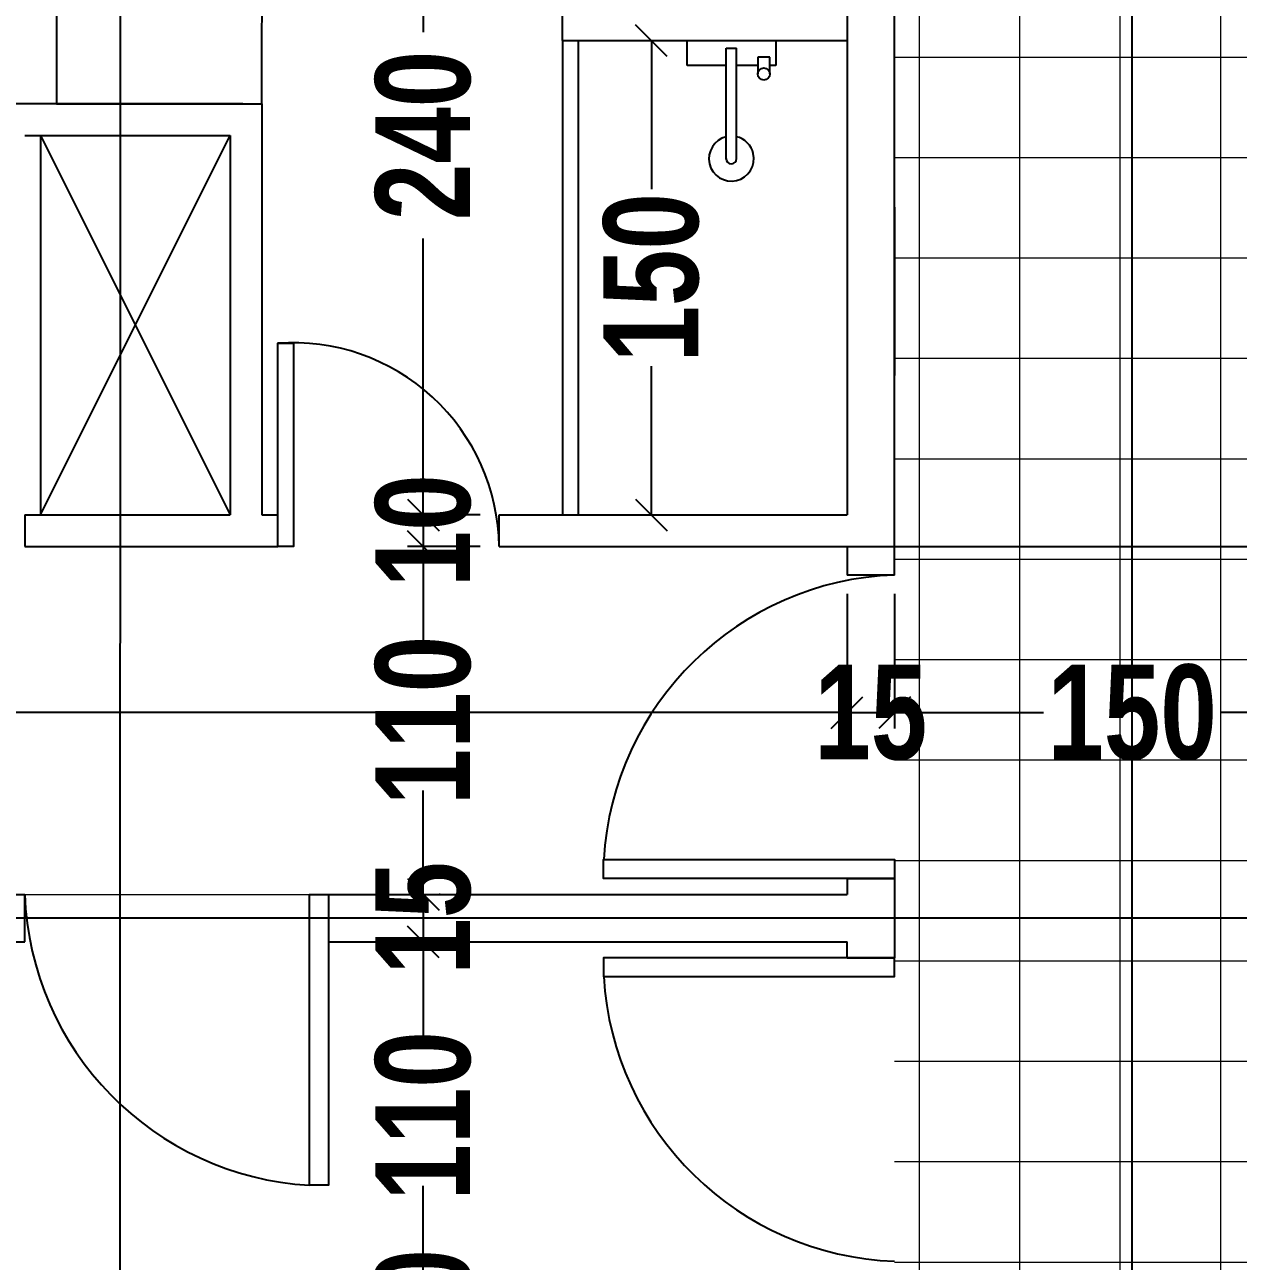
# Model space of a CAD drawing. Extents: x 285329 to 658348, y -83126 to -16980.
# Drawn here: x 359247 to 359630.6, y -41831.2 to -41440.2 of the extents above; entities that cross this region are included whole.
import ezdxf

# ---------------------------------------------------------------- set-up
doc = ezdxf.new("R2010")
doc.units = 0
doc.layers.get('0').update_dxf_attribs({"linetype": 'CONTINUOUS'})
doc.layers.get('DEFPOINTS').update_dxf_attribs({"color": 9, "linetype": 'CONTINUOUS'})
for name, color, linetype in [('AXIS', 1, 'CONTINUOUS'), ('FURNITURE', 4, 'CONTINUOUS'), ('WALL', 7, 'CONTINUOUS')]:
    doc.layers.add(name, color=color, linetype=linetype)
doc.layers.add('VIS', color=8, linetype='CONTINUOUS', lineweight=18)
doc.styles.add('CITYBLUEPRINT', font='cityb___.ttf', dxfattribs={"width": 0.8})
doc.dimstyles.new('50', dxfattribs={"dimtxt": 30, "dimasz": 10, "dimexe": 5, "dimexo": 6, "dimgap": 5, "dimtad": 0, "dimdec": 0, "dimdsep": 46, "dimtxsty": 'CITYBLUEPRINT', "dimblk1": 'OBLIQUE', "dimblk2": 'OBLIQUE', "dimsah": 1, "dimcen": 0.05, "dimdle": 0.03, "dimclre": 22, "dimclrt": 7, "dimadec": 0, "dimazin": 0, "dimtfac": 1, "dimtdec": 0, "dimtix": 1, "dimtmove": 0, "dimatfit": 3, "dimldrblk": 'OBLIQUE', "dimfxl": 1, "dimtolj": 1, "dimtzin": 0, "dimarcsym": 0})

# ---------------------------------------------------------------- blocks, each defined once
blk = doc.blocks.new('_Oblique')
at = {"color": 0, "lineweight": -2}
blk.add_line((-0.5, -0.5), (0.5, 0.5), dxfattribs=at)
blk = doc.blocks.new('*D2561')
at = {"layer": 'DEFPOINTS', "color": 0, "linetype": 'Continuous', "lineweight": 5, "transparency": 16777216}
for p in [(359372.35, -41715.21), (359372.35, -41730.21), (359372.98, -41730.21)]:
    blk.add_point(p, dxfattribs=at)
at = {"layer": 'VIS', "color": 0, "linetype": 'Continuous', "lineweight": -2, "transparency": 16777216}
for p, q in [((359372.98, -41715.21), (359372.98, -41705.21)), ((359372.98, -41715.21), (359372.98, -41730.21)), ((359372.98, -41730.21), (359372.98, -41740.21))]:
    blk.add_line(p, q, dxfattribs=at)
at = {"layer": 'VIS', "color": 22, "linetype": 'Continuous', "lineweight": -2, "transparency": 16777216}
for p, q in [((359378.35, -41715.21), (359377.98, -41715.21)), ((359378.35, -41730.21), (359377.98, -41730.21))]:
    blk.add_line(p, q, dxfattribs=at)
at = {"layer": 'VIS', "color": 0, "linetype": 'Continuous', "lineweight": -2, "transparency": 16777216, "xscale": 10, "yscale": 10, "zscale": 10}
for p, rotation in [((359372.98, -41715.21), 270), ((359372.98, -41730.21), 90)]:
    blk.add_blockref('_Oblique', p, dxfattribs=dict(at, rotation=rotation))
at = {"layer": 'VIS', "color": 7, "linetype": 'Continuous', "lineweight": 5, "transparency": 16777216, "insert": (359372.98, -41722.71), "char_height": 30, "attachment_point": 5, "rotation": 90, "style": 'CITYBLUEPRINT'}
blk.add_mtext('\\A1;15', dxfattribs=at)
blk = doc.blocks.new('*D2562')
at = {"layer": 'DEFPOINTS', "color": 0, "linetype": 'Continuous', "lineweight": 5, "transparency": 16777216}
for p in [(359372.35, -41730.21), (359372.98, -41840.21), (359372.98, -41840.21)]:
    blk.add_point(p, dxfattribs=at)
at = {"layer": 'VIS', "color": 0, "linetype": 'Continuous', "lineweight": -2, "transparency": 16777216}
for p, q in [((359372.98, -41730.18), (359372.98, -41763.04)), ((359372.98, -41840.24), (359372.98, -41807.38))]:
    blk.add_line(p, q, dxfattribs=at)
at = {"layer": 'VIS', "color": 22, "linetype": 'Continuous', "lineweight": -2, "transparency": 16777216}
for p, q in [((359378.35, -41730.21), (359377.98, -41730.21)), ((359366.98, -41840.21), (359367.98, -41840.21))]:
    blk.add_line(p, q, dxfattribs=at)
at = {"layer": 'VIS', "color": 0, "linetype": 'Continuous', "lineweight": -2, "transparency": 16777216, "xscale": 10, "yscale": 10, "zscale": 10}
for p, rotation in [((359372.98, -41730.21), 90), ((359372.98, -41840.21), 270)]:
    blk.add_blockref('_Oblique', p, dxfattribs=dict(at, rotation=rotation))
at = {"layer": 'VIS', "color": 7, "linetype": 'Continuous', "lineweight": 5, "transparency": 16777216, "insert": (359372.98, -41785.21), "char_height": 30, "attachment_point": 5, "rotation": 90, "style": 'CITYBLUEPRINT'}
blk.add_mtext('\\A1;110', dxfattribs=at)
blk = doc.blocks.new('*D2623')
at = {"layer": 'DEFPOINTS', "color": 0, "linetype": 'Continuous', "lineweight": 5, "transparency": 16777216}
for p in [(359506.96, -41614.21), (358829.46, -41657.73), (359506.96, -41657.73)]:
    blk.add_point(p, dxfattribs=at)
at = {"layer": 'VIS', "color": 22, "linetype": 'Continuous', "lineweight": -2, "transparency": 16777216}
for p, q in [((359506.96, -41620.21), (359506.96, -41662.73)), ((358829.46, -41651.73), (358829.46, -41652.73))]:
    blk.add_line(p, q, dxfattribs=at)
at = {"layer": 'VIS', "color": 0, "linetype": 'Continuous', "lineweight": -2, "transparency": 16777216}
for p, q in [((358829.43, -41657.73), (359138.37, -41657.73)), ((359506.99, -41657.73), (359198.05, -41657.73))]:
    blk.add_line(p, q, dxfattribs=at)
at = {"layer": 'VIS', "color": 0, "linetype": 'Continuous', "lineweight": -2, "transparency": 16777216, "xscale": 10, "yscale": 10, "zscale": 10, "rotation": 180}
blk.add_blockref('_Oblique', (358829.46, -41657.73), dxfattribs=at)
at = {"layer": 'VIS', "color": 0, "linetype": 'Continuous', "lineweight": -2, "transparency": 16777216, "xscale": 10, "yscale": 10, "zscale": 10}
blk.add_blockref('_Oblique', (359506.96, -41657.73), dxfattribs=at)
at = {"layer": 'VIS', "color": 7, "linetype": 'Continuous', "lineweight": 5, "transparency": 16777216, "insert": (359168.21, -41657.73), "char_height": 30, "attachment_point": 5, "style": 'CITYBLUEPRINT'}
blk.add_mtext('\\A1;677', dxfattribs=at)
blk = doc.blocks.new('*D2635')
at = {"layer": 'DEFPOINTS', "color": 0, "linetype": 'Continuous', "lineweight": 5, "transparency": 16777216}
for p in [(359374.66, -41355.21), (359372.98, -41595.21), (359396.96, -41595.21)]:
    blk.add_point(p, dxfattribs=at)
at = {"layer": 'VIS', "color": 22, "linetype": 'Continuous', "lineweight": -2, "transparency": 16777216}
for p, q in [((359368.66, -41355.21), (359367.98, -41355.21)), ((359390.96, -41595.21), (359367.98, -41595.21))]:
    blk.add_line(p, q, dxfattribs=at)
at = {"layer": 'VIS', "color": 0, "linetype": 'Continuous', "lineweight": -2, "transparency": 16777216}
for p, q in [((359372.98, -41355.18), (359372.98, -41442.58)), ((359372.98, -41595.24), (359372.98, -41507.84))]:
    blk.add_line(p, q, dxfattribs=at)
at = {"layer": 'VIS', "color": 0, "linetype": 'Continuous', "lineweight": -2, "transparency": 16777216, "xscale": 10, "yscale": 10, "zscale": 10}
for p, rotation in [((359372.98, -41355.21), 90), ((359372.98, -41595.21), 270)]:
    blk.add_blockref('_Oblique', p, dxfattribs=dict(at, rotation=rotation))
at = {"layer": 'VIS', "color": 7, "linetype": 'Continuous', "lineweight": 5, "transparency": 16777216, "insert": (359372.98, -41475.21), "char_height": 30, "attachment_point": 5, "rotation": 90, "style": 'CITYBLUEPRINT'}
blk.add_mtext('\\A1;240', dxfattribs=at)
blk = doc.blocks.new('*D2636')
at = {"layer": 'DEFPOINTS', "color": 0, "linetype": 'Continuous', "lineweight": 5, "transparency": 16777216}
for p in [(359396.96, -41595.21), (359372.98, -41605.21), (359396.96, -41605.21)]:
    blk.add_point(p, dxfattribs=at)
at = {"layer": 'VIS', "color": 0, "linetype": 'Continuous', "lineweight": -2, "transparency": 16777216}
for p, q in [((359372.98, -41595.21), (359372.98, -41585.21)), ((359372.98, -41595.21), (359372.98, -41605.21)), ((359372.98, -41605.21), (359372.98, -41615.21))]:
    blk.add_line(p, q, dxfattribs=at)
at = {"layer": 'VIS', "color": 22, "linetype": 'Continuous', "lineweight": -2, "transparency": 16777216}
for p, q in [((359390.96, -41595.21), (359367.98, -41595.21)), ((359390.96, -41605.21), (359367.98, -41605.21))]:
    blk.add_line(p, q, dxfattribs=at)
at = {"layer": 'VIS', "color": 0, "linetype": 'Continuous', "lineweight": -2, "transparency": 16777216, "xscale": 10, "yscale": 10, "zscale": 10}
for p, rotation in [((359372.98, -41595.21), 270), ((359372.98, -41605.21), 90)]:
    blk.add_blockref('_Oblique', p, dxfattribs=dict(at, rotation=rotation))
at = {"layer": 'VIS', "color": 7, "linetype": 'Continuous', "lineweight": 5, "transparency": 16777216, "insert": (359372.98, -41600.21), "char_height": 30, "attachment_point": 5, "rotation": 90, "style": 'CITYBLUEPRINT'}
blk.add_mtext('\\A1;10', dxfattribs=at)
blk = doc.blocks.new('*D2637')
at = {"layer": 'DEFPOINTS', "color": 0, "linetype": 'Continuous', "lineweight": 5, "transparency": 16777216}
for p in [(359384.46, -41605.21), (359372.98, -41715.21), (359372.98, -41715.21)]:
    blk.add_point(p, dxfattribs=at)
at = {"layer": 'VIS', "color": 22, "linetype": 'Continuous', "lineweight": -2, "transparency": 16777216}
for p, q in [((359378.46, -41605.21), (359367.98, -41605.21)), ((359366.98, -41715.21), (359367.98, -41715.21))]:
    blk.add_line(p, q, dxfattribs=at)
at = {"layer": 'VIS', "color": 0, "linetype": 'Continuous', "lineweight": -2, "transparency": 16777216}
for p, q in [((359372.98, -41605.18), (359372.98, -41638.04)), ((359372.98, -41715.24), (359372.98, -41682.38))]:
    blk.add_line(p, q, dxfattribs=at)
at = {"layer": 'VIS', "color": 0, "linetype": 'Continuous', "lineweight": -2, "transparency": 16777216, "xscale": 10, "yscale": 10, "zscale": 10}
for p, rotation in [((359372.98, -41605.21), 90), ((359372.98, -41715.21), 270)]:
    blk.add_blockref('_Oblique', p, dxfattribs=dict(at, rotation=rotation))
at = {"layer": 'VIS', "color": 7, "linetype": 'Continuous', "lineweight": 5, "transparency": 16777216, "insert": (359372.98, -41660.21), "char_height": 30, "attachment_point": 5, "rotation": 90, "style": 'CITYBLUEPRINT'}
blk.add_mtext('\\A1;110', dxfattribs=at)
blk = doc.blocks.new('*D2638')
at = {"layer": 'DEFPOINTS', "color": 0, "linetype": 'Continuous', "lineweight": 5, "transparency": 16777216}
for p in [(359396.96, -41840.21), (359372.98, -41850.21), (359396.96, -41850.21)]:
    blk.add_point(p, dxfattribs=at)
at = {"layer": 'VIS', "color": 0, "linetype": 'Continuous', "lineweight": -2, "transparency": 16777216}
for p, q in [((359372.98, -41840.21), (359372.98, -41830.21)), ((359372.98, -41840.21), (359372.98, -41850.21)), ((359372.98, -41850.21), (359372.98, -41860.21))]:
    blk.add_line(p, q, dxfattribs=at)
at = {"layer": 'VIS', "color": 22, "linetype": 'Continuous', "lineweight": -2, "transparency": 16777216}
for p, q in [((359390.96, -41840.21), (359367.98, -41840.21)), ((359390.96, -41850.21), (359367.98, -41850.21))]:
    blk.add_line(p, q, dxfattribs=at)
at = {"layer": 'VIS', "color": 0, "linetype": 'Continuous', "lineweight": -2, "transparency": 16777216, "xscale": 10, "yscale": 10, "zscale": 10}
for p, rotation in [((359372.98, -41840.21), 270), ((359372.98, -41850.21), 90)]:
    blk.add_blockref('_Oblique', p, dxfattribs=dict(at, rotation=rotation))
at = {"layer": 'VIS', "color": 7, "linetype": 'Continuous', "lineweight": 5, "transparency": 16777216, "insert": (359372.98, -41845.21), "char_height": 30, "attachment_point": 5, "rotation": 90, "style": 'CITYBLUEPRINT'}
blk.add_mtext('\\A1;10', dxfattribs=at)
blk = doc.blocks.new('*D2650')
at = {"layer": 'DEFPOINTS', "color": 0, "linetype": 'Continuous', "lineweight": 5, "transparency": 16777216}
for p in [(359506.96, -41614.21), (359521.96, -41614.21), (359521.96, -41657.73)]:
    blk.add_point(p, dxfattribs=at)
at = {"layer": 'VIS', "color": 22, "linetype": 'Continuous', "lineweight": -2, "transparency": 16777216}
for p, q in [((359506.96, -41620.21), (359506.96, -41662.73)), ((359521.96, -41620.21), (359521.96, -41662.73))]:
    blk.add_line(p, q, dxfattribs=at)
at = {"layer": 'VIS', "color": 0, "linetype": 'Continuous', "lineweight": -2, "transparency": 16777216}
for p, q in [((359506.96, -41657.73), (359496.96, -41657.73)), ((359506.96, -41657.73), (359521.96, -41657.73)), ((359521.96, -41657.73), (359531.96, -41657.73))]:
    blk.add_line(p, q, dxfattribs=at)
at = {"layer": 'VIS', "color": 0, "linetype": 'Continuous', "lineweight": -2, "transparency": 16777216, "xscale": 10, "yscale": 10, "zscale": 10}
blk.add_blockref('_Oblique', (359506.96, -41657.73), dxfattribs=at)
at = {"layer": 'VIS', "color": 0, "linetype": 'Continuous', "lineweight": -2, "transparency": 16777216, "xscale": 10, "yscale": 10, "zscale": 10, "rotation": 180}
blk.add_blockref('_Oblique', (359521.96, -41657.73), dxfattribs=at)
at = {"layer": 'VIS', "color": 7, "linetype": 'Continuous', "lineweight": 5, "transparency": 16777216, "insert": (359514.46, -41657.73), "char_height": 30, "attachment_point": 5, "style": 'CITYBLUEPRINT'}
blk.add_mtext('\\A1;15', dxfattribs=at)
blk = doc.blocks.new('*D2651')
at = {"layer": 'DEFPOINTS', "color": 0, "linetype": 'Continuous', "lineweight": 5, "transparency": 16777216}
for p in [(359521.96, -41614.21), (359672.23, -41657.73), (359672.23, -41657.73)]:
    blk.add_point(p, dxfattribs=at)
at = {"layer": 'VIS', "color": 22, "linetype": 'Continuous', "lineweight": -2, "transparency": 16777216}
for p, q in [((359521.96, -41620.21), (359521.96, -41662.73)), ((359672.23, -41651.73), (359672.23, -41652.73))]:
    blk.add_line(p, q, dxfattribs=at)
at = {"layer": 'VIS', "color": 0, "linetype": 'Continuous', "lineweight": -2, "transparency": 16777216}
for p, q in [((359521.93, -41657.73), (359569.11, -41657.73)), ((359672.26, -41657.73), (359625.08, -41657.73))]:
    blk.add_line(p, q, dxfattribs=at)
at = {"layer": 'VIS', "color": 0, "linetype": 'Continuous', "lineweight": -2, "transparency": 16777216, "xscale": 10, "yscale": 10, "zscale": 10, "rotation": 180}
blk.add_blockref('_Oblique', (359521.96, -41657.73), dxfattribs=at)
at = {"layer": 'VIS', "color": 0, "linetype": 'Continuous', "lineweight": -2, "transparency": 16777216, "xscale": 10, "yscale": 10, "zscale": 10}
blk.add_blockref('_Oblique', (359672.23, -41657.73), dxfattribs=at)
at = {"layer": 'VIS', "color": 7, "linetype": 'Continuous', "lineweight": 5, "transparency": 16777216, "insert": (359597.09, -41657.73), "char_height": 30, "attachment_point": 5, "style": 'CITYBLUEPRINT'}
blk.add_mtext('\\A1;150', dxfattribs=at)
blk = doc.blocks.new('*D2706')
at = {"layer": 'DEFPOINTS', "color": 0, "linetype": 'Continuous', "lineweight": 5, "transparency": 16777216}
for p in [(359439.46, -41605.21), (360094.46, -41605.21), (360094.03, -42507.44)]:
    blk.add_point(p, dxfattribs=at)
at = {"layer": 'VIS', "color": 22, "linetype": 'Continuous', "lineweight": -2, "transparency": 16777216}
for p, q in [((359445.46, -41605.21), (360099.46, -41605.21)), ((360100.03, -42507.44), (360099.46, -42507.44))]:
    blk.add_line(p, q, dxfattribs=at)
at = {"layer": 'VIS', "color": 0, "linetype": 'Continuous', "lineweight": -2, "transparency": 16777216}
for p, q in [((360094.46, -41605.18), (360094.46, -42023.47)), ((360094.46, -42507.47), (360094.46, -42089.18))]:
    blk.add_line(p, q, dxfattribs=at)
at = {"layer": 'VIS', "color": 0, "linetype": 'Continuous', "lineweight": -2, "transparency": 16777216, "xscale": 10, "yscale": 10, "zscale": 10}
for p, rotation in [((360094.46, -41605.21), 90), ((360094.46, -42507.44), 270)]:
    blk.add_blockref('_Oblique', p, dxfattribs=dict(at, rotation=rotation))
at = {"layer": 'VIS', "color": 7, "linetype": 'Continuous', "lineweight": 5, "transparency": 16777216, "insert": (360094.46, -42056.32), "char_height": 30, "attachment_point": 5, "rotation": 90, "style": 'CITYBLUEPRINT'}
blk.add_mtext('\\A1;902', dxfattribs=at)
blk = doc.blocks.new('*D2749')
at = {"layer": 'DEFPOINTS', "color": 0, "linetype": 'Continuous', "lineweight": 5, "transparency": 16777216}
for p in [(359234.2, -41355.21), (359321.96, -41355.21), (359321.96, -41465.21)]:
    blk.add_point(p, dxfattribs=at)
at = {"layer": 'VIS', "color": 22, "linetype": 'Continuous', "lineweight": -2, "transparency": 16777216}
for p, q in [((359315.96, -41355.21), (359229.2, -41355.21)), ((359315.96, -41465.21), (359229.2, -41465.21))]:
    blk.add_line(p, q, dxfattribs=at)
at = {"layer": 'VIS', "color": 0, "linetype": 'Continuous', "lineweight": -2, "transparency": 16777216}
for p, q in [((359234.2, -41355.18), (359234.2, -41388.04)), ((359234.2, -41465.24), (359234.2, -41432.38))]:
    blk.add_line(p, q, dxfattribs=at)
at = {"layer": 'VIS', "color": 0, "linetype": 'Continuous', "lineweight": -2, "transparency": 16777216, "xscale": 10, "yscale": 10, "zscale": 10}
for p, rotation in [((359234.2, -41355.21), 90), ((359234.2, -41465.21), 270)]:
    blk.add_blockref('_Oblique', p, dxfattribs=dict(at, rotation=rotation))
at = {"layer": 'VIS', "color": 7, "linetype": 'Continuous', "lineweight": 5, "transparency": 16777216, "insert": (359234.2, -41410.21), "char_height": 30, "attachment_point": 5, "rotation": 90, "style": 'CITYBLUEPRINT'}
blk.add_mtext('\\A1;110', dxfattribs=at)
blk = doc.blocks.new('y7y8uyg')
at = {"layer": 'FURNITURE', "color": 1, "lineweight": 25}
for p, q in [((358503.97, -40160.65), (358503.97, -40195.86)), ((358507.27, -40160.65), (358507.27, -40195.86)), ((358491.62, -40190.4), (358491.62, -40198.29)), ((358503.97, -40190.4), (358491.62, -40190.4)), ((358513.95, -40190.4), (358507.27, -40190.4)), ((358513.95, -40193.05), (358513.95, -40187.72)), ((358517.81, -40187.72), (358517.81, -40193.05)), ((358519.69, -40190.4), (358517.81, -40190.4)), ((358519.69, -40198.29), (358519.69, -40190.4)), ((358517.81, -40193.05), (358513.95, -40193.05)), ((358503.97, -40195.86), (358507.27, -40195.86))]:
    blk.add_line(p, q, dxfattribs=at)
for points, knots in [([(358503.97, -40167.86), (358500.23, -40166.95), (358497.86, -40163.15), (358498.73, -40159.31), (358499.6, -40155.51), (358503.47, -40153.14), (358507.27, -40154.04), (358511.08, -40154.95), (358513.45, -40158.75), (358512.57, -40162.59), (358512.08, -40165.05), (358509.71, -40167.39), (358507.27, -40167.86)], [0, 0, 0, 0, 1, 1, 1, 2, 2, 2, 3, 3, 3, 4, 4, 4, 4]), ([(358503.97, -40160.96), (358503.97, -40160.06), (358504.72, -40159.31), (358505.59, -40159.31), (358506.53, -40159.31), (358507.27, -40160.03), (358507.27, -40160.96), (358507.27, -40160.96), (358507.27, -40160.96), (358507.27, -40160.96)], [0, 0, 0, 0, 1, 1, 1, 2, 2, 2, 3, 3, 3, 3]), ([(358515.88, -40185.79), (358516.94, -40185.79), (358517.81, -40186.66), (358517.81, -40187.72), (358517.81, -40188.78), (358516.94, -40189.65), (358515.88, -40189.65), (358514.82, -40189.65), (358513.95, -40188.78), (358513.95, -40187.72), (358513.95, -40186.66), (358514.82, -40185.79), (358515.88, -40185.79), (358515.88, -40185.79), (358515.88, -40185.79), (358515.88, -40185.79), (358515.88, -40185.79), (358515.88, -40185.79), (358515.88, -40185.79)], [0, 0, 0, 0, 1, 1, 1, 2, 2, 2, 3, 3, 3, 4, 4, 4, 5, 5, 5, 6, 6, 6, 6])]:
    blk.add_open_spline(points, degree=3, knots=knots, dxfattribs=at)
blk = doc.blocks.new('*D2775')
at = {"layer": 'DEFPOINTS', "color": 0, "linetype": 'Continuous', "lineweight": 5, "transparency": 16777216}
for p in [(359421.96, -41445.21), (359421.96, -41595.21), (359445.1, -41595.21)]:
    blk.add_point(p, dxfattribs=at)
at = {"layer": 'VIS', "color": 22, "linetype": 'Continuous', "lineweight": -2, "transparency": 16777216}
for p, q in [((359427.96, -41445.21), (359450.1, -41445.21)), ((359427.96, -41595.21), (359450.1, -41595.21))]:
    blk.add_line(p, q, dxfattribs=at)
at = {"layer": 'VIS', "color": 0, "linetype": 'Continuous', "lineweight": -2, "transparency": 16777216}
for p, q in [((359445.1, -41445.18), (359445.1, -41492.22)), ((359445.1, -41595.24), (359445.1, -41548.19))]:
    blk.add_line(p, q, dxfattribs=at)
at = {"layer": 'VIS', "color": 0, "linetype": 'Continuous', "lineweight": -2, "transparency": 16777216, "xscale": 10, "yscale": 10, "zscale": 10}
for p, rotation in [((359445.1, -41445.21), 90), ((359445.1, -41595.21), 270)]:
    blk.add_blockref('_Oblique', p, dxfattribs=dict(at, rotation=rotation))
at = {"layer": 'VIS', "color": 7, "linetype": 'Continuous', "lineweight": 5, "transparency": 16777216, "insert": (359445.1, -41520.21), "char_height": 30, "attachment_point": 5, "rotation": 90, "style": 'CITYBLUEPRINT'}
blk.add_mtext('\\A1;150', dxfattribs=at)

msp = doc.modelspace()

# ---------------------------------------------------------------- hatches: boundary and pattern name
at = {"layer": 'VIS', "linetype": 'Continuous', "lineweight": 5}
h = msp.add_hatch(dxfattribs=at)
h.set_pattern_fill('ANSI37', color=256, scale=10, angle=45)
h.set_pattern_definition([(90, (45554.062, -10494.21), (-31.75, 5e-15), []), (180, (45554.062, -10494.21), (-5e-15, -31.75), [])])
edge = h.paths.add_edge_path()
edge.add_line((359291.94, -39546.08), (359495.56, -39544.78))
edge.add_line((359495.56, -39544.78), (359495.56, -39560.51))
edge.add_line((359495.56, -39560.51), (359912.58, -39560.78))
edge.add_line((359912.58, -39560.78), (359912.58, -39680.81))
edge.add_line((359912.58, -39680.81), (359672.23, -39680.81))
edge.add_line((359672.23, -39680.81), (359672.23, -42439.64))
edge.add_line((359672.23, -42439.64), (359521.96, -42438.42))
edge.add_line((359521.96, -42438.42), (359521.96, -40969.99))
edge.add_line((359521.96, -40969.99), (358854.38, -40971.21))
edge.add_line((358854.38, -40971.21), (358851.46, -40793.13))
edge.add_line((358851.46, -40793.13), (359524.09, -40793.13))
edge.add_line((359524.09, -40793.13), (359520.89, -39680.81))
edge.add_line((359520.89, -39680.81), (359293, -39680.81))
edge.add_line((359293, -39680.81), (359291.22, -39546.09))

# ---------------------------------------------------------------- linework, layer by layer
at = {"layer": 'AXIS'}
for p, q in [((359597.09, -42846.26), (359597.09, -38978.31)), ((359277.46, -39110.73), (359276.94, -42695.1)), ((359416.96, -41445.21), (359416.96, -41595.21)), ((359421.96, -41445.21), (359421.96, -41595.21)), ((359251.96, -41475.21), (359251.96, -41595.21)), ((359251.96, -41595.21), (359311.96, -41475.21)), ((359251.96, -41475.21), (359311.96, -41595.21)), ((360803.81, -41722.7), (358462.22, -41722.7))]:
    msp.add_line(p, q, dxfattribs=at)
at = {"layer": 'FURNITURE'}
msp.add_line((359521.96, -41614.21), (359506.96, -41614.21), dxfattribs=at)
msp.add_line((359521.96, -41614.21), (359506.96, -41614.21), dxfattribs=at)
msp.add_line((359521.96, -41614.21), (359506.96, -41614.21), dxfattribs=at)
msp.add_line((359521.96, -41614.21), (359506.96, -41614.21), dxfattribs=at)
msp.add_line((359521.96, -41614.21), (359506.96, -41614.21), dxfattribs=at)
msp.add_line((359521.96, -41614.21), (359506.96, -41614.21), dxfattribs=at)
msp.add_line((359521.96, -41614.21), (359506.96, -41614.21), dxfattribs=at)
msp.add_line((359521.96, -41614.21), (359506.96, -41614.21), dxfattribs=at)
at = {"layer": 'FURNITURE', "linetype": 'Continuous'}
msp.add_lwpolyline([(359256.96, -41465.21), (359321.96, -41465.21), (359322.13, -41362.71), (359257.13, -41362.71)], close=True, dxfattribs=at)
at = {"layer": 'FURNITURE', "linetype": 'Continuous', "flags": 128}
msp.add_lwpolyline([(359326.96, -41605.21), (359326.96, -41540.9), (359331.96, -41540.9), (359331.96, -41605.21), (359326.96, -41605.21)], dxfattribs=at)
at = {"layer": 'FURNITURE', "flags": 128}
for points in [[(359521.96, -41710.21), (359429.99, -41710.21), (359429.99, -41704.21), (359521.96, -41704.21), (359521.96, -41710.21)], [(359342.96, -41715.21), (359342.96, -41807.17), (359336.96, -41807.17), (359336.96, -41715.21), (359342.96, -41715.21)], [(359521.96, -41735.21), (359429.99, -41735.21), (359429.99, -41741.21), (359521.96, -41741.21), (359521.96, -41735.21)]]:
    msp.add_lwpolyline(points, dxfattribs=at)
at = {"layer": 'FURNITURE', "linetype": 'Continuous'}
msp.add_arc((359331.63, -41606.07), 65.34, 0.7583, 94.0976, dxfattribs=at)
at = {"layer": 'FURNITURE'}
for centre, start, end in [((359525.44, -41709.75), 92.0865, 176.6771), ((359342.5, -41711.73), 182.0865, 266.6771), ((359525.44, -41735.66), 183.3229, 267.9135)]:
    msp.add_arc(centre, 95.6, start, end, dxfattribs=at)
at = {"layer": 'VIS', "linetype": 'Continuous', "lineweight": 5}
msp.add_line((359246.96, -41715.21), (359342.96, -41715.21), dxfattribs=at)
at = {"layer": 'WALL', "ltscale": 3}
for p, q in [((359521.96, -41534), (359521.96, -41254.75)), ((359256.96, -41362.71), (359256.96, -41465.21)), ((359416.96, -41445.21), (359416.96, -41435.21)), ((359521.96, -41614.21), (359521.96, -41440.66)), ((359521.96, -41614.21), (359521.96, -41440.66)), ((359521.96, -41614.21), (359521.96, -41440.66)), ((359416.96, -41445.21), (359506.96, -41445.21)), ((359506.96, -41445.21), (359506.96, -41595.21)), ((359256.96, -41465.21), (359321.96, -41465.21)), ((359321.96, -41465.21), (359321.96, -41595.21)), ((359246.96, -41475.21), (359311.96, -41475.21)), ((359311.96, -41475.21), (359311.96, -41595.21)), ((359506.96, -41491.92), (359506.96, -41595.21)), ((359506.96, -41497.92), (359506.96, -41551.16)), ((359506.96, -41497.92), (359506.96, -41551.16)), ((359521.96, -41497.92), (359521.96, -41551.16)), ((359506.96, -41505), (359506.96, -41595.21)), ((359506.96, -41511), (359506.96, -41551.16)), ((359506.96, -41515), (359506.96, -41595.21)), ((359521.96, -41614.21), (359521.96, -41589.17)), ((359246.96, -41595.21), (359311.96, -41595.21)), ((359246.96, -41595.21), (359246.96, -41605.21)), ((359321.96, -41595.21), (359326.96, -41595.21)), ((359326.96, -41605.21), (359326.96, -41595.21)), ((359396.96, -41595.21), (359506.96, -41595.21)), ((359246.96, -41605.21), (359326.96, -41605.21)), ((359396.96, -41605.21), (359506.96, -41605.21)), ((359506.96, -41605.21), (359506.96, -41614.21)), ((359506.96, -41605.21), (359506.96, -41614.21)), ((359506.96, -41605.21), (359506.96, -41614.21)), ((359506.96, -41605.21), (359506.96, -41614.21)), ((359506.96, -41710.21), (359506.96, -41715.21)), ((359506.96, -41710.21), (359521.96, -41710.21)), ((359521.96, -41710.21), (359521.96, -41735.21)), ((358843.46, -41715.21), (359246.96, -41715.21)), ((358866.46, -41715.21), (359246.96, -41715.21)), ((359246.96, -41730.21), (359246.96, -41715.21)), ((359342.96, -41715.21), (359342.96, -41730.21)), ((359342.96, -41715.21), (359447.63, -41715.21)), ((359342.96, -41715.21), (359506.96, -41715.21)), ((358843.46, -41730.21), (359246.96, -41730.21)), ((358866.46, -41730.21), (359246.96, -41730.21)), ((359342.96, -41730.21), (359447.63, -41730.21)), ((359342.96, -41730.21), (359506.96, -41730.21)), ((359506.96, -41735.21), (359506.96, -41730.21)), ((359506.96, -41735.21), (359506.96, -41730.21)), ((359506.96, -41735.21), (359521.96, -41735.21))]:
    msp.add_line(p, q, dxfattribs=at)
at = {"layer": 'WALL', "linetype": 'Continuous', "ltscale": 3}
for p, q in [((359506.96, -41260.21), (359506.96, -41551.16)), ((359521.96, -41497.92), (359521.96, -41551.16))]:
    msp.add_line(p, q, dxfattribs=at)
at = {"layer": 'WALL', "linetype": 'Continuous'}
for p, q in [((359396.96, -41605.21), (359396.96, -41595.21)), ((359521.96, -41614.21), (359506.96, -41614.21)), ((359521.96, -41614.21), (359506.96, -41614.21)), ((359521.96, -41614.21), (359506.96, -41614.21)), ((359521.96, -41614.21), (359506.96, -41614.21)), ((359521.96, -41614.21), (359506.96, -41614.21)), ((359521.96, -41614.21), (359506.96, -41614.21)), ((359521.96, -41614.21), (359506.96, -41614.21)), ((359521.96, -41614.21), (359506.96, -41614.21))]:
    msp.add_line(p, q, dxfattribs=at)

# ---------------------------------------------------------------- block references
at = {"layer": 'VIS', "linetype": 'Continuous', "lineweight": 5, "xscale": -1, "rotation": 180}
msp.add_blockref('y7y8uyg', (964.74, -81643.5), dxfattribs=at)

# ---------------------------------------------------------------- dimensions: what is measured, and where the dimension line sits
at = {"layer": 'VIS', "linetype": 'Continuous', "lineweight": 5}
for base, p1, p2, picture, middle in [((359234.2, -41355.21), (359321.96, -41465.21), (359321.96, -41355.21), '*D2749', (359234.2, -41410.21)), ((359445.1, -41595.21), (359421.96, -41445.21), (359421.96, -41595.21), '*D2775', (359445.1, -41520.21))]:
    dim = msp.add_linear_dim(base=base, p1=p1, p2=p2, angle=90, dimstyle='50', dxfattribs=at)
    dim.commit()
    dim.dimension.update_dxf_attribs({"geometry": picture, "text_midpoint": middle})
for base, p1, p2, picture, middle in [((359372.98, -41595.21), (359374.66, -41355.21), (359396.96, -41595.21), '*D2635', (359372.98, -41475.21)), ((359372.98, -41605.21), (359396.96, -41595.21), (359396.96, -41605.21), '*D2636', (359372.98, -41600.21)), ((359372.98, -41715.21), (359384.46, -41605.21), (359372.98, -41715.21), '*D2637', (359372.98, -41660.21)), ((360094.46, -41605.21), (360094.03, -42507.44), (359439.46, -41605.21), '*D2706', (360094.46, -42056.32)), ((359372.98, -41730.21), (359372.35, -41715.21), (359372.35, -41730.21), '*D2561', (359372.98, -41722.71)), ((359372.98, -41840.21), (359372.35, -41730.21), (359372.98, -41840.21), '*D2562', (359372.98, -41785.21)), ((359372.98, -41850.21), (359396.96, -41840.21), (359396.96, -41850.21), '*D2638', (359372.98, -41845.21))]:
    dim = msp.add_linear_dim(base=base, p1=p1, p2=p2, angle=90, dimstyle='50', override={"dimtmove": 1}, dxfattribs=at)
    dim.commit()
    dim.dimension.update_dxf_attribs({"geometry": picture, "text_midpoint": middle})
for base, p1, p2, picture, middle in [((359506.95827653, -41657.72777702), (358829.45827653, -41657.72777702), (359506.95827653, -41614.20638653), '*D2623', (359168.20827653, -41657.72777702)), ((359521.96, -41657.73), (359506.96, -41614.21), (359521.96, -41614.21), '*D2650', (359514.46, -41657.73)), ((359672.23, -41657.73), (359521.96, -41614.21), (359672.23, -41657.73), '*D2651', (359597.09, -41657.73))]:
    dim = msp.add_linear_dim(base=base, p1=p1, p2=p2, dimstyle='50', override={"dimtmove": 1}, dxfattribs=at)
    dim.commit()
    dim.dimension.update_dxf_attribs({"geometry": picture, "text_midpoint": middle})

doc.saveas('drawing.dxf')
